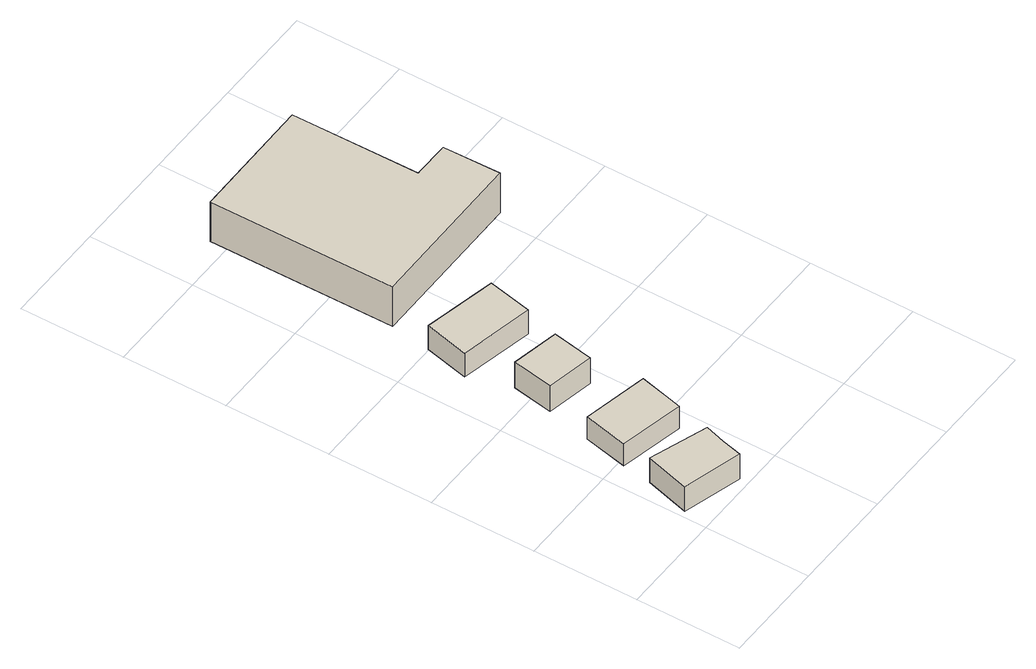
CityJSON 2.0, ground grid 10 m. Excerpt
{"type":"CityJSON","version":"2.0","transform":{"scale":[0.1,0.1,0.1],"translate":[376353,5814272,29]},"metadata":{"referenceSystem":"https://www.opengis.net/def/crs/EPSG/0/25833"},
"CityObjects":{
"building1":{"type":"Building","attributes":{"Gemeindeschluessel":"11000005","BezugspunktDach":"2200","function":"31001_1312","measuredHeight":3,"storeysAboveGround":1},"address":[{"country":"Germany","locality":"Berlin","thoroughfareNumber":"38 (3)","thoroughfareName":"Breitehornweg"}],"geometry":[{"type":"Solid","lod":"1","boundaries":[[[[0,1,2,3,4]],[[5,6,7,8,9]],[[5,9,4,3]],[[6,5,3,2]],[[7,6,2,1]],[[8,7,1,0]],[[9,8,0,4]]]]}]},
"building2":{"type":"Building","attributes":{"Gemeindeschluessel":"11000005","BezugspunktDach":"2200","function":"31001_1312","measuredHeight":2.48,"storeysAboveGround":1},"address":[{"country":"Germany","locality":"Berlin","thoroughfareNumber":"38 (2)","thoroughfareName":"Breitehornweg"}],"geometry":[{"type":"Solid","lod":"1","boundaries":[[[[10,11,12,13]],[[14,15,16,17]],[[14,17,13,12]],[[15,14,12,11]],[[16,15,11,10]],[[17,16,10,13]]]]}]},
"building3":{"type":"Building","attributes":{"Gemeindeschluessel":"11000005","BezugspunktDach":"2200","function":"31001_1312","measuredHeight":2.89,"storeysAboveGround":1},"address":[{"country":"Germany","locality":"Berlin","thoroughfareNumber":"38 (1)","thoroughfareName":"Breitehornweg"}],"geometry":[{"type":"Solid","lod":"1","boundaries":[[[[18,19,20,21]],[[22,23,24,25]],[[22,25,21,20]],[[23,22,20,19]],[[24,23,19,18]],[[25,24,18,21]]]]}]},
"building4":{"type":"Building","attributes":{"Gemeindeschluessel":"11000005","BezugspunktDach":"2200","function":"31001_1312","measuredHeight":2.68,"storeysAboveGround":1},"address":[{"country":"Germany","locality":"Berlin","thoroughfareNumber":"38","thoroughfareName":"Breitehornweg"}],"geometry":[{"type":"Solid","lod":"1","boundaries":[[[[26,27,28,29]],[[30,31,32,33]],[[30,33,29,28]],[[31,30,28,27]],[[32,31,27,26]],[[33,32,26,29]]]]}]},
"building5":{"type":"Building","attributes":{"Gemeindeschluessel":"11000005","BezugspunktDach":"2200","function":"31001_2310","measuredHeight":4.5,"storeysAboveGround":1},"address":[{"country":"Germany","locality":"Berlin","thoroughfareNumber":"36","thoroughfareName":"Breitehornweg"}],"geometry":[{"type":"Solid","lod":"1","boundaries":[[[[34,35,36,37,38,39]],[[40,41,42,43,44,45]],[[40,45,39,38]],[[41,40,38,37]],[[42,41,37,36]],[[43,42,36,35]],[[44,43,35,34]],[[45,44,34,39]]]]}]}
},
"vertices":[
[60,7,40],[65,27,40],[71,46,40],[16,65,40],[4,23,40],[16,65,12],[71,46,12],[65,27,12],[60,7,12],[4,23,12],
[81,80,37],[91,122,37],[29,135,37],[20,93,37],[29,135,12],[91,122,12],[81,80,12],[20,93,12],
[86,170,38],[93,209,38],[48,218,38],[41,179,38],[48,218,9],[93,209,9],[86,170,9],[41,179,9],
[103,242,39],[112,284,39],[43,299,39],[33,257,39],[43,299,12],[112,284,12],[103,242,12],[33,257,12],
[48,337,58],[205,338,58],[204,393,58],[168,393,58],[167,515,58],[47,514,58],[167,515,13],[168,393,13],[204,393,13],[205,338,13],[48,337,13],[47,514,13]
]}
